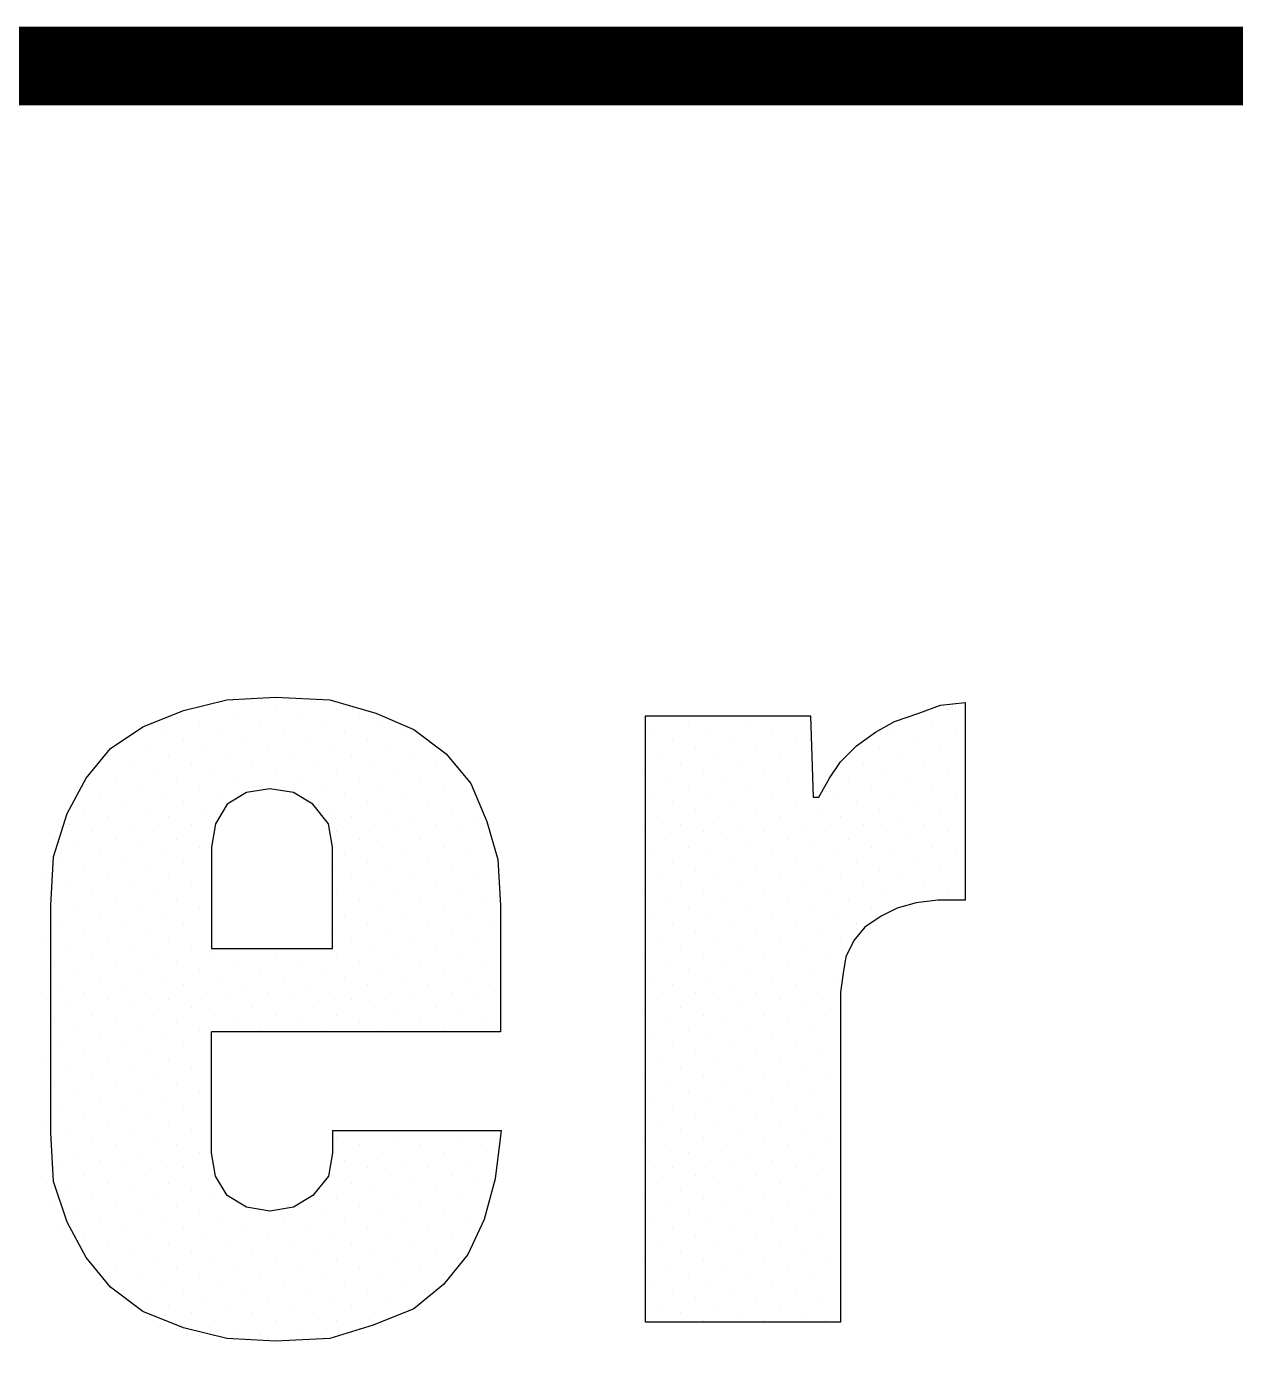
# Model space of a CAD drawing. Extents: x 0 to 406, y 0 to 300.
# Drawn here: x 218.25 to 225.52, y 292.19 to 300.24 of the extents above; entities that cross this region are included whole.
import ezdxf

# ---------------------------------------------------------------- set-up
doc = ezdxf.new("R2010")
doc.units = 0
doc.header["$LTSCALE"] = 12
doc.linetypes.add('0', pattern=[0])
doc.layers.get('0').update_dxf_attribs({"linetype": 'CONTINUOUS'})
doc.layers.add('TITLEBLK', color=7, linetype='CONTINUOUS')

# ---------------------------------------------------------------- blocks, each defined once
blk = doc.blocks.new('*X1')
at = {"color": 0}
for p, q in [((281.1081, 54.2594), (281.1081, 54.2594)), ((281.2738, 54.2925), (281.2738, 54.2925)), ((281.3733, 54.2594), (281.3733, 54.2594)), ((281.539, 54.2925), (281.539, 54.2925)), ((281.6384, 54.2594), (281.6384, 54.2594)), ((280.9424, 54.2263), (280.9424, 54.2263)), ((281.2075, 54.2263), (281.2075, 54.2263)), ((281.4727, 54.2263), (281.4727, 54.2263)), ((281.7379, 54.2263), (281.7379, 54.2263)), ((280.8761, 54.16), (280.8761, 54.16)), ((281.0418, 54.1931), (281.0418, 54.1931)), ((281.1412, 54.16), (281.1412, 54.16)), ((281.307, 54.1931), (281.307, 54.1931)), ((281.4064, 54.16), (281.4064, 54.16)), ((281.5721, 54.1931), (281.5721, 54.1931)), ((281.6716, 54.16), (281.6716, 54.16)), ((281.8373, 54.1931), (281.8373, 54.1931)), ((281.9367, 54.16), (281.9367, 54.16)), ((280.7103, 54.1268), (280.7103, 54.1268)), ((280.8098, 54.0937), (280.8098, 54.0937)), ((280.9755, 54.1268), (280.9755, 54.1268)), ((281.0749, 54.0937), (281.0749, 54.0937)), ((281.2407, 54.1268), (281.2407, 54.1268)), ((281.3401, 54.0937), (281.3401, 54.0937)), ((281.5058, 54.1268), (281.5058, 54.1268)), ((281.6053, 54.0937), (281.6053, 54.0937)), ((281.771, 54.1268), (281.771, 54.1268)), ((281.8704, 54.0937), (281.8704, 54.0937)), ((280.6441, 54.0605), (280.6441, 54.0605)), ((280.7435, 54.0274), (280.7435, 54.0274)), ((280.9092, 54.0605), (280.9092, 54.0605)), ((281.0087, 54.0274), (281.0087, 54.0274)), ((281.1744, 54.0605), (281.1744, 54.0605)), ((281.2738, 54.0274), (281.2738, 54.0274)), ((281.4395, 54.0605), (281.4395, 54.0605)), ((281.539, 54.0274), (281.539, 54.0274)), ((281.7047, 54.0605), (281.7047, 54.0605)), ((281.8041, 54.0274), (281.8041, 54.0274)), ((281.9699, 54.0605), (281.9699, 54.0605)), ((282.0693, 54.0274), (282.0693, 54.0274)), ((280.5778, 53.9942), (280.5778, 53.9942)), ((280.8429, 53.9942), (280.8429, 53.9942)), ((281.1081, 53.9942), (281.1081, 53.9942)), ((281.3733, 53.9942), (281.3733, 53.9942)), ((281.6384, 53.9942), (281.6384, 53.9942)), ((281.9036, 53.9942), (281.9036, 53.9942)), ((280.5115, 53.9279), (280.5115, 53.9279)), ((280.6772, 53.9611), (280.6772, 53.9611)), ((280.7766, 53.9279), (280.7766, 53.9279)), ((280.9424, 53.9611), (280.9424, 53.9611)), ((281.0418, 53.9279), (281.0418, 53.9279)), ((281.2075, 53.9611), (281.2075, 53.9611)), ((281.307, 53.9279), (281.307, 53.9279)), ((281.4727, 53.9611), (281.4727, 53.9611)), ((281.5721, 53.9279), (281.5721, 53.9279)), ((281.7379, 53.9611), (281.7379, 53.9611)), ((281.8373, 53.9279), (281.8373, 53.9279)), ((282.003, 53.9611), (282.003, 53.9611)), ((282.1025, 53.9279), (282.1025, 53.9279)), ((280.6109, 53.8948), (280.6109, 53.8948)), ((280.7103, 53.8616), (280.7103, 53.8616)), ((280.8761, 53.8948), (280.8761, 53.8948)), ((280.9755, 53.8616), (280.9755, 53.8616)), ((281.1412, 53.8948), (281.1412, 53.8948)), ((281.4064, 53.8948), (281.4064, 53.8948)), ((281.5058, 53.8616), (281.5058, 53.8616)), ((281.6716, 53.8948), (281.6716, 53.8948)), ((281.771, 53.8616), (281.771, 53.8616)), ((281.9367, 53.8948), (281.9367, 53.8948)), ((282.0362, 53.8616), (282.0362, 53.8616)), ((280.5446, 53.8285), (280.5446, 53.8285)), ((280.6441, 53.7954), (280.6441, 53.7954)), ((280.8098, 53.8285), (280.8098, 53.8285)), ((280.9092, 53.7954), (280.9092, 53.7954)), ((281.0749, 53.8285), (281.0749, 53.8285)), ((281.6053, 53.8285), (281.6053, 53.8285)), ((281.7047, 53.7954), (281.7047, 53.7954)), ((281.8704, 53.8285), (281.8704, 53.8285)), ((281.9699, 53.7954), (281.9699, 53.7954)), ((282.1356, 53.8285), (282.1356, 53.8285)), ((282.235, 53.7954), (282.235, 53.7954)), ((280.4783, 53.7622), (280.4783, 53.7622)), ((280.7435, 53.7622), (280.7435, 53.7622)), ((281.0087, 53.7622), (281.0087, 53.7622)), ((281.8041, 53.7622), (281.8041, 53.7622)), ((282.0693, 53.7622), (282.0693, 53.7622)), ((280.412, 53.6959), (280.412, 53.6959)), ((280.5778, 53.7291), (280.5778, 53.7291)), ((280.6772, 53.6959), (280.6772, 53.6959)), ((280.8429, 53.7291), (280.8429, 53.7291)), ((280.9424, 53.6959), (280.9424, 53.6959)), ((281.6384, 53.7291), (281.6384, 53.7291)), ((281.7379, 53.6959), (281.7379, 53.6959)), ((281.9036, 53.7291), (281.9036, 53.7291)), ((282.003, 53.6959), (282.003, 53.6959)), ((282.1688, 53.7291), (282.1688, 53.7291)), ((282.2682, 53.6959), (282.2682, 53.6959)), ((280.5115, 53.6628), (280.5115, 53.6628)), ((280.6109, 53.6296), (280.6109, 53.6296)), ((280.7766, 53.6628), (280.7766, 53.6628)), ((280.8761, 53.6296), (280.8761, 53.6296)), ((281.0418, 53.6628), (281.0418, 53.6628)), ((281.6716, 53.6296), (281.6716, 53.6296)), ((281.8373, 53.6628), (281.8373, 53.6628)), ((281.9367, 53.6296), (281.9367, 53.6296)), ((282.1025, 53.6628), (282.1025, 53.6628)), ((282.2019, 53.6296), (282.2019, 53.6296)), ((280.4452, 53.5965), (280.4452, 53.5965)), ((280.5446, 53.5633), (280.5446, 53.5633)), ((280.7103, 53.5965), (280.7103, 53.5965)), ((280.8098, 53.5633), (280.8098, 53.5633)), ((280.9755, 53.5965), (280.9755, 53.5965)), ((281.6053, 53.5633), (281.6053, 53.5633)), ((281.771, 53.5965), (281.771, 53.5965)), ((281.8704, 53.5633), (281.8704, 53.5633)), ((282.0362, 53.5965), (282.0362, 53.5965)), ((282.1356, 53.5633), (282.1356, 53.5633)), ((280.3789, 53.5302), (280.3789, 53.5302)), ((280.6441, 53.5302), (280.6441, 53.5302)), ((280.9092, 53.5302), (280.9092, 53.5302)), ((281.7047, 53.5302), (281.7047, 53.5302)), ((281.9699, 53.5302), (281.9699, 53.5302)), ((282.235, 53.5302), (282.235, 53.5302)), ((280.4783, 53.497), (280.4783, 53.497)), ((280.5778, 53.4639), (280.5778, 53.4639)), ((280.7435, 53.497), (280.7435, 53.497)), ((280.8429, 53.4639), (280.8429, 53.4639)), ((281.0087, 53.497), (281.0087, 53.497)), ((281.6384, 53.4639), (281.6384, 53.4639)), ((281.8041, 53.497), (281.8041, 53.497)), ((281.9036, 53.4639), (281.9036, 53.4639)), ((282.0693, 53.497), (282.0693, 53.497)), ((282.1688, 53.4639), (282.1688, 53.4639)), ((280.412, 53.4308), (280.412, 53.4308)), ((280.5115, 53.3976), (280.5115, 53.3976)), ((280.6772, 53.4308), (280.6772, 53.4308)), ((280.7766, 53.3976), (280.7766, 53.3976)), ((280.9424, 53.4308), (280.9424, 53.4308)), ((281.0418, 53.3976), (281.0418, 53.3976)), ((281.7379, 53.4308), (281.7379, 53.4308)), ((281.8373, 53.3976), (281.8373, 53.3976)), ((282.003, 53.4308), (282.003, 53.4308)), ((282.1025, 53.3976), (282.1025, 53.3976)), ((282.2682, 53.4308), (282.2682, 53.4308)), ((280.4452, 53.3313), (280.4452, 53.3313)), ((280.6109, 53.3645), (280.6109, 53.3645)), ((280.7103, 53.3313), (280.7103, 53.3313)), ((280.8761, 53.3645), (280.8761, 53.3645)), ((280.9755, 53.3313), (280.9755, 53.3313)), ((281.6716, 53.3645), (281.6716, 53.3645)), ((281.771, 53.3313), (281.771, 53.3313)), ((281.9367, 53.3645), (281.9367, 53.3645)), ((282.0362, 53.3313), (282.0362, 53.3313)), ((282.2019, 53.3645), (282.2019, 53.3645)), ((282.3013, 53.3313), (282.3013, 53.3313)), ((280.5446, 53.2982), (280.5446, 53.2982)), ((280.8098, 53.2982), (280.8098, 53.2982)), ((281.6053, 53.2982), (281.6053, 53.2982)), ((281.8704, 53.2982), (281.8704, 53.2982)), ((282.1356, 53.2982), (282.1356, 53.2982)), ((280.3789, 53.265), (280.3789, 53.265)), ((280.4783, 53.2319), (280.4783, 53.2319)), ((280.6441, 53.265), (280.6441, 53.265)), ((280.7435, 53.2319), (280.7435, 53.2319)), ((280.9092, 53.265), (280.9092, 53.265)), ((281.0087, 53.2319), (281.0087, 53.2319)), ((281.7047, 53.265), (281.7047, 53.265)), ((281.8041, 53.2319), (281.8041, 53.2319)), ((281.9699, 53.265), (281.9699, 53.265)), ((282.0693, 53.2319), (282.0693, 53.2319)), ((282.235, 53.265), (282.235, 53.265)), ((280.412, 53.1656), (280.412, 53.1656)), ((280.5778, 53.1987), (280.5778, 53.1987)), ((280.6772, 53.1656), (280.6772, 53.1656)), ((280.8429, 53.1987), (280.8429, 53.1987)), ((280.9424, 53.1656), (280.9424, 53.1656)), ((281.1081, 53.1987), (281.1081, 53.1987)), ((281.2075, 53.1656), (281.2075, 53.1656)), ((281.3733, 53.1987), (281.3733, 53.1987)), ((281.4727, 53.1656), (281.4727, 53.1656)), ((281.6384, 53.1987), (281.6384, 53.1987)), ((281.7379, 53.1656), (281.7379, 53.1656)), ((281.9036, 53.1987), (281.9036, 53.1987)), ((282.003, 53.1656), (282.003, 53.1656)), ((282.1688, 53.1987), (282.1688, 53.1987)), ((282.2682, 53.1656), (282.2682, 53.1656)), ((280.5115, 53.1324), (280.5115, 53.1324)), ((280.6109, 53.0993), (280.6109, 53.0993)), ((280.7766, 53.1324), (280.7766, 53.1324)), ((280.8761, 53.0993), (280.8761, 53.0993)), ((281.0418, 53.1324), (281.0418, 53.1324)), ((281.1412, 53.0993), (281.1412, 53.0993)), ((281.307, 53.1324), (281.307, 53.1324)), ((281.4064, 53.0993), (281.4064, 53.0993)), ((281.5721, 53.1324), (281.5721, 53.1324)), ((281.6716, 53.0993), (281.6716, 53.0993)), ((281.8373, 53.1324), (281.8373, 53.1324)), ((281.9367, 53.0993), (281.9367, 53.0993)), ((282.1025, 53.1324), (282.1025, 53.1324)), ((282.2019, 53.0993), (282.2019, 53.0993)), ((280.4452, 53.0662), (280.4452, 53.0662)), ((280.7103, 53.0662), (280.7103, 53.0662)), ((280.9755, 53.0662), (280.9755, 53.0662)), ((281.2407, 53.0662), (281.2407, 53.0662)), ((281.5058, 53.0662), (281.5058, 53.0662)), ((281.771, 53.0662), (281.771, 53.0662)), ((282.0362, 53.0662), (282.0362, 53.0662)), ((282.3013, 53.0662), (282.3013, 53.0662)), ((280.3789, 52.9999), (280.3789, 52.9999)), ((280.5446, 53.033), (280.5446, 53.033)), ((280.6441, 52.9999), (280.6441, 52.9999)), ((280.8098, 53.033), (280.8098, 53.033)), ((280.9092, 52.9999), (280.9092, 52.9999)), ((281.0749, 53.033), (281.0749, 53.033)), ((281.1744, 52.9999), (281.1744, 52.9999)), ((281.3401, 53.033), (281.3401, 53.033)), ((281.4395, 52.9999), (281.4395, 52.9999)), ((281.6053, 53.033), (281.6053, 53.033)), ((281.7047, 52.9999), (281.7047, 52.9999)), ((281.8704, 53.033), (281.8704, 53.033)), ((281.9699, 52.9999), (281.9699, 52.9999)), ((282.1356, 53.033), (282.1356, 53.033)), ((282.235, 52.9999), (282.235, 52.9999)), ((280.4783, 52.9667), (280.4783, 52.9667)), ((280.5778, 52.9336), (280.5778, 52.9336)), ((280.7435, 52.9667), (280.7435, 52.9667)), ((280.8429, 52.9336), (280.8429, 52.9336)), ((281.0087, 52.9667), (281.0087, 52.9667)), ((281.1081, 52.9336), (281.1081, 52.9336)), ((281.2738, 52.9667), (281.2738, 52.9667)), ((281.3733, 52.9336), (281.3733, 52.9336)), ((281.539, 52.9667), (281.539, 52.9667)), ((281.6384, 52.9336), (281.6384, 52.9336)), ((281.8041, 52.9667), (281.8041, 52.9667)), ((281.9036, 52.9336), (281.9036, 52.9336)), ((282.0693, 52.9667), (282.0693, 52.9667)), ((282.1688, 52.9336), (282.1688, 52.9336)), ((280.412, 52.9004), (280.412, 52.9004)), ((280.5115, 52.8673), (280.5115, 52.8673)), ((280.6772, 52.9004), (280.6772, 52.9004)), ((280.7766, 52.8673), (280.7766, 52.8673)), ((280.9424, 52.9004), (280.9424, 52.9004)), ((281.0418, 52.8673), (281.0418, 52.8673)), ((281.2075, 52.9004), (281.2075, 52.9004)), ((281.307, 52.8673), (281.307, 52.8673)), ((281.4727, 52.9004), (281.4727, 52.9004)), ((281.5721, 52.8673), (281.5721, 52.8673)), ((281.7379, 52.9004), (281.7379, 52.9004)), ((281.8373, 52.8673), (281.8373, 52.8673)), ((282.003, 52.9004), (282.003, 52.9004)), ((282.1025, 52.8673), (282.1025, 52.8673)), ((282.2682, 52.9004), (282.2682, 52.9004)), ((280.6109, 52.8341), (280.6109, 52.8341)), ((280.8761, 52.8341), (280.8761, 52.8341)), ((280.4452, 52.801), (280.4452, 52.801)), ((280.5446, 52.7678), (280.5446, 52.7678)), ((280.7103, 52.801), (280.7103, 52.801)), ((280.8098, 52.7678), (280.8098, 52.7678)), ((280.9755, 52.801), (280.9755, 52.801)), ((280.3789, 52.7347), (280.3789, 52.7347)), ((280.4783, 52.7016), (280.4783, 52.7016)), ((280.6441, 52.7347), (280.6441, 52.7347)), ((280.7435, 52.7016), (280.7435, 52.7016)), ((280.9092, 52.7347), (280.9092, 52.7347)), ((281.0087, 52.7016), (281.0087, 52.7016)), ((280.412, 52.6353), (280.412, 52.6353)), ((280.5778, 52.6684), (280.5778, 52.6684)), ((280.6772, 52.6353), (280.6772, 52.6353)), ((280.8429, 52.6684), (280.8429, 52.6684)), ((280.9424, 52.6353), (280.9424, 52.6353)), ((280.5115, 52.6021), (280.5115, 52.6021)), ((280.7766, 52.6021), (280.7766, 52.6021)), ((281.0418, 52.6021), (281.0418, 52.6021)), ((280.4452, 52.5358), (280.4452, 52.5358)), ((280.6109, 52.569), (280.6109, 52.569)), ((280.7103, 52.5358), (280.7103, 52.5358)), ((280.8761, 52.569), (280.8761, 52.569)), ((280.9755, 52.5358), (280.9755, 52.5358)), ((280.3789, 52.4695), (280.3789, 52.4695)), ((280.5446, 52.5027), (280.5446, 52.5027)), ((280.6441, 52.4695), (280.6441, 52.4695)), ((280.8098, 52.5027), (280.8098, 52.5027)), ((280.9092, 52.4695), (280.9092, 52.4695)), ((280.4783, 52.4364), (280.4783, 52.4364)), ((280.5778, 52.4032), (280.5778, 52.4032)), ((280.7435, 52.4364), (280.7435, 52.4364)), ((280.8429, 52.4032), (280.8429, 52.4032)), ((281.0087, 52.4364), (281.0087, 52.4364)), ((281.6384, 52.4032), (281.6384, 52.4032)), ((281.9036, 52.4032), (281.9036, 52.4032)), ((282.1688, 52.4032), (282.1688, 52.4032)), ((280.412, 52.3701), (280.412, 52.3701)), ((280.6772, 52.3701), (280.6772, 52.3701)), ((280.9424, 52.3701), (280.9424, 52.3701)), ((281.7379, 52.3701), (281.7379, 52.3701)), ((282.003, 52.3701), (282.003, 52.3701)), ((282.2682, 52.3701), (282.2682, 52.3701)), ((280.5115, 52.337), (280.5115, 52.337)), ((280.6109, 52.3038), (280.6109, 52.3038)), ((280.7766, 52.337), (280.7766, 52.337)), ((280.8761, 52.3038), (280.8761, 52.3038)), ((281.0418, 52.337), (281.0418, 52.337)), ((281.6716, 52.3038), (281.6716, 52.3038)), ((281.8373, 52.337), (281.8373, 52.337)), ((281.9367, 52.3038), (281.9367, 52.3038)), ((282.1025, 52.337), (282.1025, 52.337)), ((282.2019, 52.3038), (282.2019, 52.3038)), ((280.4452, 52.2707), (280.4452, 52.2707)), ((280.5446, 52.2375), (280.5446, 52.2375)), ((280.7103, 52.2707), (280.7103, 52.2707)), ((280.8098, 52.2375), (280.8098, 52.2375)), ((280.9755, 52.2707), (280.9755, 52.2707)), ((281.6053, 52.2375), (281.6053, 52.2375)), ((281.771, 52.2707), (281.771, 52.2707)), ((281.8704, 52.2375), (281.8704, 52.2375)), ((282.0362, 52.2707), (282.0362, 52.2707)), ((282.1356, 52.2375), (282.1356, 52.2375)), ((280.3789, 52.2044), (280.3789, 52.2044)), ((280.4783, 52.1712), (280.4783, 52.1712)), ((280.6441, 52.2044), (280.6441, 52.2044)), ((280.7435, 52.1712), (280.7435, 52.1712)), ((280.9092, 52.2044), (280.9092, 52.2044)), ((281.0087, 52.1712), (281.0087, 52.1712)), ((281.539, 52.1712), (281.539, 52.1712)), ((281.7047, 52.2044), (281.7047, 52.2044)), ((281.8041, 52.1712), (281.8041, 52.1712)), ((281.9699, 52.2044), (281.9699, 52.2044)), ((282.0693, 52.1712), (282.0693, 52.1712)), ((282.235, 52.2044), (282.235, 52.2044)), ((280.5778, 52.1381), (280.5778, 52.1381)), ((280.8429, 52.1381), (280.8429, 52.1381)), ((281.1081, 52.1381), (281.1081, 52.1381)), ((281.6384, 52.1381), (281.6384, 52.1381)), ((281.9036, 52.1381), (281.9036, 52.1381)), ((282.1688, 52.1381), (282.1688, 52.1381)), ((280.412, 52.1049), (280.412, 52.1049)), ((280.5115, 52.0718), (280.5115, 52.0718)), ((280.6772, 52.1049), (280.6772, 52.1049)), ((280.7766, 52.0718), (280.7766, 52.0718)), ((280.9424, 52.1049), (280.9424, 52.1049)), ((281.0418, 52.0718), (281.0418, 52.0718)), ((281.307, 52.0718), (281.307, 52.0718)), ((281.4727, 52.1049), (281.4727, 52.1049)), ((281.5721, 52.0718), (281.5721, 52.0718)), ((281.7379, 52.1049), (281.7379, 52.1049)), ((281.8373, 52.0718), (281.8373, 52.0718)), ((282.003, 52.1049), (282.003, 52.1049)), ((282.1025, 52.0718), (282.1025, 52.0718)), ((280.4452, 52.0055), (280.4452, 52.0055)), ((280.6109, 52.0386), (280.6109, 52.0386)), ((280.7103, 52.0055), (280.7103, 52.0055)), ((280.8761, 52.0386), (280.8761, 52.0386)), ((280.9755, 52.0055), (280.9755, 52.0055)), ((281.1412, 52.0386), (281.1412, 52.0386)), ((281.2407, 52.0055), (281.2407, 52.0055)), ((281.4064, 52.0386), (281.4064, 52.0386)), ((281.5058, 52.0055), (281.5058, 52.0055)), ((281.6716, 52.0386), (281.6716, 52.0386)), ((281.771, 52.0055), (281.771, 52.0055)), ((281.9367, 52.0386), (281.9367, 52.0386)), ((282.0362, 52.0055), (282.0362, 52.0055)), ((282.2019, 52.0386), (282.2019, 52.0386)), ((280.5446, 51.9723), (280.5446, 51.9723)), ((280.6441, 51.9392), (280.6441, 51.9392)), ((280.8098, 51.9723), (280.8098, 51.9723)), ((280.9092, 51.9392), (280.9092, 51.9392)), ((281.0749, 51.9723), (281.0749, 51.9723)), ((281.1744, 51.9392), (281.1744, 51.9392)), ((281.3401, 51.9723), (281.3401, 51.9723)), ((281.4395, 51.9392), (281.4395, 51.9392)), ((281.6053, 51.9723), (281.6053, 51.9723)), ((281.7047, 51.9392), (281.7047, 51.9392)), ((281.8704, 51.9723), (281.8704, 51.9723)), ((281.9699, 51.9392), (281.9699, 51.9392)), ((282.1356, 51.9723), (282.1356, 51.9723)), ((280.7435, 51.9061), (280.7435, 51.9061)), ((281.0087, 51.9061), (281.0087, 51.9061)), ((281.2738, 51.9061), (281.2738, 51.9061)), ((281.539, 51.9061), (281.539, 51.9061)), ((281.8041, 51.9061), (281.8041, 51.9061)), ((282.0693, 51.9061), (282.0693, 51.9061)), ((280.5778, 51.8729), (280.5778, 51.8729)), ((280.6772, 51.8398), (280.6772, 51.8398)), ((280.8429, 51.8729), (280.8429, 51.8729)), ((280.9424, 51.8398), (280.9424, 51.8398)), ((281.1081, 51.8729), (281.1081, 51.8729)), ((281.2075, 51.8398), (281.2075, 51.8398)), ((281.3733, 51.8729), (281.3733, 51.8729)), ((281.4727, 51.8398), (281.4727, 51.8398)), ((281.6384, 51.8729), (281.6384, 51.8729)), ((281.7379, 51.8398), (281.7379, 51.8398)), ((281.9036, 51.8729), (281.9036, 51.8729)), ((282.003, 51.8398), (282.003, 51.8398)), ((280.6109, 51.7735), (280.6109, 51.7735)), ((280.7766, 51.8066), (280.7766, 51.8066)), ((280.8761, 51.7735), (280.8761, 51.7735)), ((281.0418, 51.8066), (281.0418, 51.8066)), ((281.1412, 51.7735), (281.1412, 51.7735)), ((281.307, 51.8066), (281.307, 51.8066)), ((281.4064, 51.7735), (281.4064, 51.7735)), ((281.5721, 51.8066), (281.5721, 51.8066)), ((281.6716, 51.7735), (281.6716, 51.7735)), ((281.8373, 51.8066), (281.8373, 51.8066)), ((281.9367, 51.7735), (281.9367, 51.7735)), ((282.1025, 51.8066), (282.1025, 51.8066)), ((280.7103, 51.7403), (280.7103, 51.7403)), ((280.8098, 51.7072), (280.8098, 51.7072)), ((280.9755, 51.7403), (280.9755, 51.7403)), ((281.0749, 51.7072), (281.0749, 51.7072)), ((281.2407, 51.7403), (281.2407, 51.7403)), ((281.3401, 51.7072), (281.3401, 51.7072)), ((281.5058, 51.7403), (281.5058, 51.7403)), ((281.6053, 51.7072), (281.6053, 51.7072)), ((281.771, 51.7403), (281.771, 51.7403)), ((281.8704, 51.7072), (281.8704, 51.7072)), ((282.0362, 51.7403), (282.0362, 51.7403)), ((280.9092, 51.674), (280.9092, 51.674)), ((281.1744, 51.674), (281.1744, 51.674)), ((281.4395, 51.674), (281.4395, 51.674)), ((281.7047, 51.674), (281.7047, 51.674)), ((280.8429, 51.6077), (280.8429, 51.6077)), ((281.0087, 51.6409), (281.0087, 51.6409)), ((281.1081, 51.6077), (281.1081, 51.6077)), ((281.2738, 51.6409), (281.2738, 51.6409)), ((281.3733, 51.6077), (281.3733, 51.6077)), ((281.539, 51.6409), (281.539, 51.6409)), ((281.6384, 51.6077), (281.6384, 51.6077)), ((281.8041, 51.6409), (281.8041, 51.6409)), ((280.9424, 51.5746), (280.9424, 51.5746)), ((281.0418, 51.5415), (281.0418, 51.5415)), ((281.2075, 51.5746), (281.2075, 51.5746)), ((281.307, 51.5415), (281.307, 51.5415)), ((281.4727, 51.5746), (281.4727, 51.5746)), ((281.5721, 51.5415), (281.5721, 51.5415)), ((281.7379, 51.5746), (281.7379, 51.5746))]:
    blk.add_line(p, q, dxfattribs=at)
blk = doc.blocks.new('*X0')
at = {"color": 0}
for p, q in [((284.2901, 54.2594), (284.2901, 54.2594)), ((284.1243, 54.2263), (284.1243, 54.2263)), ((282.9974, 54.16), (282.9974, 54.16)), ((283.1631, 54.1931), (283.1631, 54.1931)), ((283.2626, 54.16), (283.2626, 54.16)), ((283.4283, 54.1931), (283.4283, 54.1931)), ((283.5277, 54.16), (283.5277, 54.16)), ((284.0581, 54.16), (284.0581, 54.16)), ((284.2238, 54.1931), (284.2238, 54.1931)), ((284.3232, 54.16), (284.3232, 54.16)), ((283.0968, 54.1268), (283.0968, 54.1268)), ((283.1963, 54.0937), (283.1963, 54.0937)), ((283.362, 54.1268), (283.362, 54.1268)), ((283.4614, 54.0937), (283.4614, 54.0937)), ((283.6272, 54.1268), (283.6272, 54.1268)), ((283.9918, 54.0937), (283.9918, 54.0937)), ((284.1575, 54.1268), (284.1575, 54.1268)), ((284.2569, 54.0937), (284.2569, 54.0937)), ((283.0305, 54.0605), (283.0305, 54.0605)), ((283.13, 54.0274), (283.13, 54.0274)), ((283.2957, 54.0605), (283.2957, 54.0605)), ((283.3951, 54.0274), (283.3951, 54.0274)), ((283.5609, 54.0605), (283.5609, 54.0605)), ((283.826, 54.0605), (283.826, 54.0605)), ((283.9255, 54.0274), (283.9255, 54.0274)), ((284.0912, 54.0605), (284.0912, 54.0605)), ((284.1906, 54.0274), (284.1906, 54.0274)), ((282.9642, 53.9942), (282.9642, 53.9942)), ((283.2294, 53.9942), (283.2294, 53.9942)), ((283.4946, 53.9942), (283.4946, 53.9942)), ((284.0249, 53.9942), (284.0249, 53.9942)), ((284.2901, 53.9942), (284.2901, 53.9942)), ((283.0637, 53.9611), (283.0637, 53.9611)), ((283.1631, 53.9279), (283.1631, 53.9279)), ((283.3288, 53.9611), (283.3288, 53.9611)), ((283.4283, 53.9279), (283.4283, 53.9279)), ((283.594, 53.9611), (283.594, 53.9611)), ((283.8592, 53.9611), (283.8592, 53.9611)), ((283.9586, 53.9279), (283.9586, 53.9279)), ((284.1243, 53.9611), (284.1243, 53.9611)), ((284.2238, 53.9279), (284.2238, 53.9279)), ((282.9974, 53.8948), (282.9974, 53.8948)), ((283.0968, 53.8616), (283.0968, 53.8616)), ((283.2626, 53.8948), (283.2626, 53.8948)), ((283.362, 53.8616), (283.362, 53.8616)), ((283.5277, 53.8948), (283.5277, 53.8948)), ((283.6272, 53.8616), (283.6272, 53.8616)), ((283.7929, 53.8948), (283.7929, 53.8948)), ((283.8923, 53.8616), (283.8923, 53.8616)), ((284.0581, 53.8948), (284.0581, 53.8948)), ((284.1575, 53.8616), (284.1575, 53.8616)), ((284.3232, 53.8948), (284.3232, 53.8948)), ((283.0305, 53.7954), (283.0305, 53.7954)), ((283.1963, 53.8285), (283.1963, 53.8285)), ((283.2957, 53.7954), (283.2957, 53.7954)), ((283.4614, 53.8285), (283.4614, 53.8285)), ((283.5609, 53.7954), (283.5609, 53.7954)), ((283.7266, 53.8285), (283.7266, 53.8285)), ((283.826, 53.7954), (283.826, 53.7954)), ((283.9918, 53.8285), (283.9918, 53.8285)), ((284.0912, 53.7954), (284.0912, 53.7954)), ((284.2569, 53.8285), (284.2569, 53.8285)), ((283.13, 53.7622), (283.13, 53.7622)), ((283.3951, 53.7622), (283.3951, 53.7622)), ((283.6603, 53.7622), (283.6603, 53.7622)), ((283.9255, 53.7622), (283.9255, 53.7622)), ((284.1906, 53.7622), (284.1906, 53.7622)), ((282.9642, 53.7291), (282.9642, 53.7291)), ((283.0637, 53.6959), (283.0637, 53.6959)), ((283.2294, 53.7291), (283.2294, 53.7291)), ((283.3288, 53.6959), (283.3288, 53.6959)), ((283.4946, 53.7291), (283.4946, 53.7291)), ((283.594, 53.6959), (283.594, 53.6959)), ((283.7597, 53.7291), (283.7597, 53.7291)), ((283.8592, 53.6959), (283.8592, 53.6959)), ((284.0249, 53.7291), (284.0249, 53.7291)), ((284.1243, 53.6959), (284.1243, 53.6959)), ((284.2901, 53.7291), (284.2901, 53.7291)), ((282.9974, 53.6296), (282.9974, 53.6296)), ((283.1631, 53.6628), (283.1631, 53.6628)), ((283.2626, 53.6296), (283.2626, 53.6296)), ((283.4283, 53.6628), (283.4283, 53.6628)), ((283.5277, 53.6296), (283.5277, 53.6296)), ((283.6935, 53.6628), (283.6935, 53.6628)), ((283.7929, 53.6296), (283.7929, 53.6296)), ((283.9586, 53.6628), (283.9586, 53.6628)), ((284.0581, 53.6296), (284.0581, 53.6296)), ((284.2238, 53.6628), (284.2238, 53.6628)), ((284.3232, 53.6296), (284.3232, 53.6296)), ((283.0968, 53.5965), (283.0968, 53.5965)), ((283.1963, 53.5633), (283.1963, 53.5633)), ((283.362, 53.5965), (283.362, 53.5965)), ((283.4614, 53.5633), (283.4614, 53.5633)), ((283.6272, 53.5965), (283.6272, 53.5965)), ((283.7266, 53.5633), (283.7266, 53.5633)), ((283.8923, 53.5965), (283.8923, 53.5965)), ((283.9918, 53.5633), (283.9918, 53.5633)), ((284.1575, 53.5965), (284.1575, 53.5965)), ((284.2569, 53.5633), (284.2569, 53.5633)), ((283.0305, 53.5302), (283.0305, 53.5302)), ((283.2957, 53.5302), (283.2957, 53.5302)), ((283.5609, 53.5302), (283.5609, 53.5302)), ((283.826, 53.5302), (283.826, 53.5302)), ((284.0912, 53.5302), (284.0912, 53.5302)), ((282.9642, 53.4639), (282.9642, 53.4639)), ((283.13, 53.497), (283.13, 53.497)), ((283.2294, 53.4639), (283.2294, 53.4639)), ((283.3951, 53.497), (283.3951, 53.497)), ((283.4946, 53.4639), (283.4946, 53.4639)), ((283.6603, 53.497), (283.6603, 53.497)), ((283.7597, 53.4639), (283.7597, 53.4639)), ((283.9255, 53.497), (283.9255, 53.497)), ((284.0249, 53.4639), (284.0249, 53.4639)), ((284.1906, 53.497), (284.1906, 53.497)), ((284.2901, 53.4639), (284.2901, 53.4639)), ((283.0637, 53.4308), (283.0637, 53.4308)), ((283.1631, 53.3976), (283.1631, 53.3976)), ((283.3288, 53.4308), (283.3288, 53.4308)), ((283.4283, 53.3976), (283.4283, 53.3976)), ((283.594, 53.4308), (283.594, 53.4308)), ((283.6935, 53.3976), (283.6935, 53.3976)), ((283.8592, 53.4308), (283.8592, 53.4308)), ((283.9586, 53.3976), (283.9586, 53.3976)), ((284.1243, 53.4308), (284.1243, 53.4308)), ((282.9974, 53.3645), (282.9974, 53.3645)), ((283.0968, 53.3313), (283.0968, 53.3313)), ((283.2626, 53.3645), (283.2626, 53.3645)), ((283.362, 53.3313), (283.362, 53.3313)), ((283.5277, 53.3645), (283.5277, 53.3645)), ((283.6272, 53.3313), (283.6272, 53.3313)), ((283.7929, 53.3645), (283.7929, 53.3645)), ((283.8923, 53.3313), (283.8923, 53.3313)), ((283.1963, 53.2982), (283.1963, 53.2982)), ((283.4614, 53.2982), (283.4614, 53.2982)), ((283.7266, 53.2982), (283.7266, 53.2982)), ((283.0305, 53.265), (283.0305, 53.265)), ((283.13, 53.2319), (283.13, 53.2319)), ((283.2957, 53.265), (283.2957, 53.265)), ((283.3951, 53.2319), (283.3951, 53.2319)), ((283.5609, 53.265), (283.5609, 53.265)), ((283.6603, 53.2319), (283.6603, 53.2319)), ((283.826, 53.265), (283.826, 53.265)), ((282.9642, 53.1987), (282.9642, 53.1987)), ((283.0637, 53.1656), (283.0637, 53.1656)), ((283.2294, 53.1987), (283.2294, 53.1987)), ((283.3288, 53.1656), (283.3288, 53.1656)), ((283.4946, 53.1987), (283.4946, 53.1987)), ((283.594, 53.1656), (283.594, 53.1656)), ((283.7597, 53.1987), (283.7597, 53.1987)), ((282.9974, 53.0993), (282.9974, 53.0993)), ((283.1631, 53.1324), (283.1631, 53.1324)), ((283.2626, 53.0993), (283.2626, 53.0993)), ((283.4283, 53.1324), (283.4283, 53.1324)), ((283.5277, 53.0993), (283.5277, 53.0993)), ((283.6935, 53.1324), (283.6935, 53.1324)), ((283.7929, 53.0993), (283.7929, 53.0993)), ((283.0968, 53.0662), (283.0968, 53.0662)), ((283.362, 53.0662), (283.362, 53.0662)), ((283.6272, 53.0662), (283.6272, 53.0662)), ((283.0305, 52.9999), (283.0305, 52.9999)), ((283.1963, 53.033), (283.1963, 53.033)), ((283.2957, 52.9999), (283.2957, 52.9999)), ((283.4614, 53.033), (283.4614, 53.033)), ((283.5609, 52.9999), (283.5609, 52.9999)), ((283.7266, 53.033), (283.7266, 53.033)), ((282.9642, 52.9336), (282.9642, 52.9336)), ((283.13, 52.9667), (283.13, 52.9667)), ((283.2294, 52.9336), (283.2294, 52.9336)), ((283.3951, 52.9667), (283.3951, 52.9667)), ((283.4946, 52.9336), (283.4946, 52.9336)), ((283.6603, 52.9667), (283.6603, 52.9667)), ((283.7597, 52.9336), (283.7597, 52.9336)), ((283.0637, 52.9004), (283.0637, 52.9004)), ((283.1631, 52.8673), (283.1631, 52.8673)), ((283.3288, 52.9004), (283.3288, 52.9004)), ((283.4283, 52.8673), (283.4283, 52.8673)), ((283.594, 52.9004), (283.594, 52.9004)), ((283.6935, 52.8673), (283.6935, 52.8673)), ((282.9974, 52.8341), (282.9974, 52.8341)), ((283.2626, 52.8341), (283.2626, 52.8341)), ((283.5277, 52.8341), (283.5277, 52.8341)), ((283.0968, 52.801), (283.0968, 52.801)), ((283.1963, 52.7678), (283.1963, 52.7678)), ((283.362, 52.801), (283.362, 52.801)), ((283.4614, 52.7678), (283.4614, 52.7678)), ((283.6272, 52.801), (283.6272, 52.801)), ((283.7266, 52.7678), (283.7266, 52.7678)), ((283.0305, 52.7347), (283.0305, 52.7347)), ((283.13, 52.7016), (283.13, 52.7016)), ((283.2957, 52.7347), (283.2957, 52.7347)), ((283.3951, 52.7016), (283.3951, 52.7016)), ((283.5609, 52.7347), (283.5609, 52.7347)), ((283.6603, 52.7016), (283.6603, 52.7016)), ((282.9642, 52.6684), (282.9642, 52.6684)), ((283.0637, 52.6353), (283.0637, 52.6353)), ((283.2294, 52.6684), (283.2294, 52.6684)), ((283.3288, 52.6353), (283.3288, 52.6353)), ((283.4946, 52.6684), (283.4946, 52.6684)), ((283.594, 52.6353), (283.594, 52.6353)), ((283.7597, 52.6684), (283.7597, 52.6684)), ((283.1631, 52.6021), (283.1631, 52.6021)), ((283.4283, 52.6021), (283.4283, 52.6021)), ((283.6935, 52.6021), (283.6935, 52.6021)), ((282.9974, 52.569), (282.9974, 52.569)), ((283.0968, 52.5358), (283.0968, 52.5358)), ((283.2626, 52.569), (283.2626, 52.569)), ((283.362, 52.5358), (283.362, 52.5358)), ((283.5277, 52.569), (283.5277, 52.569)), ((283.6272, 52.5358), (283.6272, 52.5358)), ((283.0305, 52.4695), (283.0305, 52.4695)), ((283.1963, 52.5027), (283.1963, 52.5027)), ((283.2957, 52.4695), (283.2957, 52.4695)), ((283.4614, 52.5027), (283.4614, 52.5027)), ((283.5609, 52.4695), (283.5609, 52.4695)), ((283.7266, 52.5027), (283.7266, 52.5027)), ((282.9642, 52.4032), (282.9642, 52.4032)), ((283.13, 52.4364), (283.13, 52.4364)), ((283.2294, 52.4032), (283.2294, 52.4032)), ((283.3951, 52.4364), (283.3951, 52.4364)), ((283.4946, 52.4032), (283.4946, 52.4032)), ((283.6603, 52.4364), (283.6603, 52.4364)), ((283.7597, 52.4032), (283.7597, 52.4032)), ((283.0637, 52.3701), (283.0637, 52.3701)), ((283.3288, 52.3701), (283.3288, 52.3701)), ((283.594, 52.3701), (283.594, 52.3701)), ((282.9974, 52.3038), (282.9974, 52.3038)), ((283.1631, 52.337), (283.1631, 52.337)), ((283.2626, 52.3038), (283.2626, 52.3038)), ((283.4283, 52.337), (283.4283, 52.337)), ((283.5277, 52.3038), (283.5277, 52.3038)), ((283.6935, 52.337), (283.6935, 52.337)), ((283.0968, 52.2707), (283.0968, 52.2707)), ((283.1963, 52.2375), (283.1963, 52.2375)), ((283.362, 52.2707), (283.362, 52.2707)), ((283.4614, 52.2375), (283.4614, 52.2375)), ((283.6272, 52.2707), (283.6272, 52.2707)), ((283.7266, 52.2375), (283.7266, 52.2375)), ((283.0305, 52.2044), (283.0305, 52.2044)), ((283.13, 52.1712), (283.13, 52.1712)), ((283.2957, 52.2044), (283.2957, 52.2044)), ((283.3951, 52.1712), (283.3951, 52.1712)), ((283.5609, 52.2044), (283.5609, 52.2044)), ((283.6603, 52.1712), (283.6603, 52.1712)), ((282.9642, 52.1381), (282.9642, 52.1381)), ((283.2294, 52.1381), (283.2294, 52.1381)), ((283.4946, 52.1381), (283.4946, 52.1381)), ((283.7597, 52.1381), (283.7597, 52.1381)), ((283.0637, 52.1049), (283.0637, 52.1049)), ((283.1631, 52.0718), (283.1631, 52.0718)), ((283.3288, 52.1049), (283.3288, 52.1049)), ((283.4283, 52.0718), (283.4283, 52.0718)), ((283.594, 52.1049), (283.594, 52.1049)), ((283.6935, 52.0718), (283.6935, 52.0718)), ((282.9974, 52.0386), (282.9974, 52.0386)), ((283.0968, 52.0055), (283.0968, 52.0055)), ((283.2626, 52.0386), (283.2626, 52.0386)), ((283.362, 52.0055), (283.362, 52.0055)), ((283.5277, 52.0386), (283.5277, 52.0386)), ((283.6272, 52.0055), (283.6272, 52.0055)), ((283.0305, 51.9392), (283.0305, 51.9392)), ((283.1963, 51.9723), (283.1963, 51.9723)), ((283.2957, 51.9392), (283.2957, 51.9392)), ((283.4614, 51.9723), (283.4614, 51.9723)), ((283.5609, 51.9392), (283.5609, 51.9392)), ((283.7266, 51.9723), (283.7266, 51.9723)), ((283.13, 51.9061), (283.13, 51.9061)), ((283.3951, 51.9061), (283.3951, 51.9061)), ((283.6603, 51.9061), (283.6603, 51.9061)), ((282.9642, 51.8729), (282.9642, 51.8729)), ((283.0637, 51.8398), (283.0637, 51.8398)), ((283.2294, 51.8729), (283.2294, 51.8729)), ((283.3288, 51.8398), (283.3288, 51.8398)), ((283.4946, 51.8729), (283.4946, 51.8729)), ((283.594, 51.8398), (283.594, 51.8398)), ((283.7597, 51.8729), (283.7597, 51.8729)), ((282.9974, 51.7735), (282.9974, 51.7735)), ((283.1631, 51.8066), (283.1631, 51.8066)), ((283.2626, 51.7735), (283.2626, 51.7735)), ((283.4283, 51.8066), (283.4283, 51.8066)), ((283.5277, 51.7735), (283.5277, 51.7735)), ((283.6935, 51.8066), (283.6935, 51.8066)), ((283.0968, 51.7403), (283.0968, 51.7403)), ((283.1963, 51.7072), (283.1963, 51.7072)), ((283.362, 51.7403), (283.362, 51.7403)), ((283.4614, 51.7072), (283.4614, 51.7072)), ((283.6272, 51.7403), (283.6272, 51.7403)), ((283.7266, 51.7072), (283.7266, 51.7072)), ((283.0305, 51.674), (283.0305, 51.674)), ((283.2957, 51.674), (283.2957, 51.674)), ((283.5609, 51.674), (283.5609, 51.674)), ((282.9642, 51.6077), (282.9642, 51.6077)), ((283.13, 51.6409), (283.13, 51.6409)), ((283.2294, 51.6077), (283.2294, 51.6077)), ((283.3951, 51.6409), (283.3951, 51.6409)), ((283.4946, 51.6077), (283.4946, 51.6077)), ((283.6603, 51.6409), (283.6603, 51.6409)), ((283.7597, 51.6077), (283.7597, 51.6077))]:
    blk.add_line(p, q, dxfattribs=at)

msp = doc.modelspace()

# ---------------------------------------------------------------- linework, layer by layer
at = {"layer": 'TITLEBLK', "linetype": '0'}
for p, q in [((219.1914, 296.1208), (219.4521, 296.186)), ((219.4521, 296.186), (219.7454, 296.2023)), ((219.7454, 296.2023), (220.0713, 296.186)), ((220.0713, 296.186), (220.3483, 296.1045)), ((218.947, 296.0231), (219.1914, 296.1208)), ((220.3483, 296.1045), (220.5765, 296.0068)), ((218.7515, 295.8927), (218.947, 296.0231)), ((220.5765, 296.0068), (220.772, 295.8601)), ((218.6048, 295.7135), (218.7515, 295.8927)), ((220.772, 295.8601), (220.9186, 295.6809)), ((218.4908, 295.5016), (218.6048, 295.7135)), ((220.9186, 295.6809), (221.0164, 295.4528)), ((219.5703, 295.6267), (219.453, 295.5563)), ((219.7111, 295.6501), (219.5703, 295.6267)), ((219.8519, 295.6267), (219.7111, 295.6501)), ((219.9692, 295.5563), (219.8519, 295.6267)), ((218.4093, 295.2409), (218.4908, 295.5016)), ((219.453, 295.5563), (219.3826, 295.439)), ((220.0631, 295.439), (219.9692, 295.5563)), ((219.3826, 295.439), (219.3592, 295.2982)), ((220.0865, 295.2982), (220.0631, 295.439)), ((221.0164, 295.4528), (221.0816, 295.2246)), ((219.3592, 295.2982), (219.3592, 295.2043)), ((220.0865, 295.2043), (220.0865, 295.2982)), ((218.393, 294.9476), (218.4093, 295.2409)), ((219.3592, 295.2043), (219.3592, 295.0635)), ((220.0865, 295.0401), (220.0865, 295.2043)), ((221.0816, 295.2246), (221.0979, 294.9476)), ((219.3592, 295.0635), (219.3592, 294.8758)), ((220.0865, 294.8758), (220.0865, 295.0401)), ((218.393, 293.5789), (218.393, 294.9476)), ((221.0979, 294.9476), (221.0979, 294.186)), ((219.3592, 294.8758), (219.3592, 294.6881)), ((220.0865, 294.6881), (220.0865, 294.8758)), ((219.3592, 294.6881), (220.0865, 294.6881)), ((220.0865, 294.6881), (220.0865, 294.6881)), ((219.3592, 293.8814), (219.3592, 294.186)), ((221.0979, 294.186), (219.3592, 294.186)), ((219.3592, 293.6937), (219.3592, 293.8814)), ((219.3592, 293.5529), (219.3592, 293.6937)), ((218.4093, 293.2856), (218.393, 293.5789)), ((220.0865, 293.5937), (220.0865, 293.5529)), ((220.0865, 293.5937), (221.1018, 293.5937)), ((221.1018, 293.5937), (221.0653, 293.3019)), ((219.3592, 293.4591), (219.3592, 293.5529)), ((220.0865, 293.5529), (220.0865, 293.4591)), ((219.3826, 293.3183), (219.3592, 293.4591)), ((220.0865, 293.4591), (220.0631, 293.3183)), ((218.4908, 293.0412), (218.4093, 293.2856)), ((219.453, 293.201), (219.3826, 293.3183)), ((220.0631, 293.3183), (219.9692, 293.201)), ((221.0653, 293.3019), (221.0001, 293.0575)), ((219.5703, 293.1306), (219.453, 293.201)), ((219.9692, 293.201), (219.8519, 293.1306)), ((219.7111, 293.1071), (219.5703, 293.1306)), ((219.8519, 293.1306), (219.7111, 293.1071)), ((218.6048, 292.8293), (218.4908, 293.0412)), ((221.0001, 293.0575), (220.9023, 292.8456)), ((220.9023, 292.8456), (220.7557, 292.6664)), ((218.7515, 292.6501), (218.6048, 292.8293)), ((218.947, 292.5035), (218.7515, 292.6501)), ((220.7557, 292.6664), (220.5765, 292.5197)), ((219.1914, 292.4057), (218.947, 292.5035)), ((220.5765, 292.5197), (220.332, 292.422)), ((219.4521, 292.3405), (219.1914, 292.4057)), ((220.332, 292.422), (220.0713, 292.3405)), ((219.7454, 292.3242), (219.4521, 292.3405)), ((220.0713, 292.3405), (219.7454, 292.3242))]:
    msp.add_line(p, q, dxfattribs=at)
at = {"layer": 'TITLEBLK', "color": 7, "linetype": 'CONTINUOUS', "const_width": 0.4739}
msp.add_lwpolyline([(405.8824, 300), (0, 300), (0, 0), (405.8824, 0)], close=True, dxfattribs=at)
at = {"layer": 'TITLEBLK', "linetype": '0'}
msp.add_lwpolyline([(222.9638, 296.0882), (222.9801, 295.5994), (223.0126, 295.5994), (223.0778, 295.7135), (223.143, 295.8112), (223.2408, 295.909), (223.3548, 295.9905), (223.4689, 296.0557), (223.6155, 296.1045), (223.7459, 296.1534), (223.8926, 296.1697), (223.8926, 294.9802), (223.8763, 294.9802), (223.8274, 294.9802), (223.7622, 294.9802), (223.7296, 294.9802), (223.5992, 294.9639), (223.4852, 294.9313), (223.3874, 294.8824), (223.2897, 294.8173), (223.2245, 294.7358), (223.1756, 294.638), (223.1593, 294.5403), (223.143, 294.4262), (223.143, 292.4383), (221.9698, 292.4383), (221.9698, 296.0882), (222.9638, 296.0882), (222.9638, 296.0882)], dxfattribs=at)

# ---------------------------------------------------------------- block references
at = {"layer": 'TITLEBLK', "linetype": '0', "xscale": 1.386341443031379, "yscale": 1.386341443031312, "zscale": 1.386341443031327}
for name in ['*X1', '*X0']:
    msp.add_blockref(name, (-170.3343, 220.9031), dxfattribs=at)

doc.saveas('drawing.dxf')
